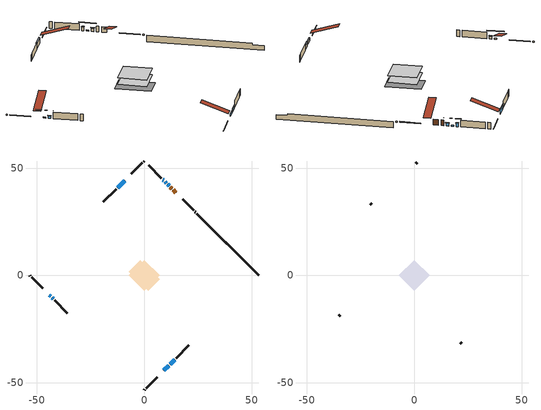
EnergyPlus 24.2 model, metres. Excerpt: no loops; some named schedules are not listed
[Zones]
conditioned space
 floor adiabatic (AdiabaticFloorConstruction): -7.12,0 0,7.12 7.12,0 0,-7.12 z0.77
 floor foundation (Slab1 construction): -7.18,1.85 -1.85,7.18 7.18,-1.85 1.85,-7.18 z-1.48
 wall outside (RimJoist1 construction): 0,-53.28 0.27,-53.01 / -53.28,0 -53.01,-0.27 / 0,53.28 -0.27,53.01 / 23.88,29.39 23.61,29.66 z0.77:1.07
 wall outside (RimJoist2 construction): 0.93,-52.35 6.05,-47.23 / -52.35,-0.93 -47.23,-6.05 / -0.93,52.35 -6.05,47.23 / 22.96,30.32 17.84,35.44 z0.77:1.07
 wall outside (AdiabaticWallConstruction 1): 14.7,38.58 13.48,39.8 / 12.83,40.45 12.21,41.07 z0.77:2.8
 wall outside (AdiabaticWallConstruction): 11.56,41.72 10.92,42.35 z0.77:1.81; 10.27,43.01 9.71,43.57 / -44.09,-9.19 -43.53,-9.75 z0.77:1.15; 9.06,44.22 8.66,44.62 z0.77:2.04; -9.19,44.09 -12.42,40.86 z0.77:2.5; 9.19,-44.09 11.34,-41.93 z0.77:1.69; 12,-41.28 14.16,-39.12 z0.77:1.79; -42.88,-10.4 -42.35,-10.92 z0.77:1.66
 wall outside (Wall1 construction): 14.81,-38.47 20.77,-32.51 / -41.7,-11.58 -35.74,-17.54 / -13.08,40.2 -19.03,34.25 / 8,45.28 2.05,51.23 z0.77:3.21
 wall foundation (FoundationWall1 construction): 24.54,28.74,-1.48 24.54,28.74,0.77 50.4,2.87,0.77 50.4,2.87,0.19 53.28,0,0.19 53.28,0,-1.48
 window (WindowConstruction): 11.55,41.72 10.93,42.35 z0.77:1.81
 window (WindowConstruction 6): 10.27,43.01 9.71,43.57 z0.77:1.15
 window (WindowConstruction 7): -44.09,-9.19 -43.53,-9.75 z0.77:1.15
 window (WindowConstruction 1): 9.05,44.22 8.66,44.62 z0.77:2.04
 window (WindowConstruction 2): -9.19,44.09 -12.42,40.86 z0.77:2.5
 window (WindowConstruction 3): 9.19,-44.09 11.34,-41.93 z0.77:1.68
 window (WindowConstruction 4): 12,-41.28 14.16,-39.12 z0.77:1.79
 window (WindowConstruction 5): -42.88,-10.4 -42.35,-10.92 z0.77:1.66
 door (Door): 14.7,38.58 13.48,39.8 z0.77:2.8
 door (Door 1): 12.82,40.45 12.21,41.07 z0.77:2.8
 ceiling adiabatic (AdiabaticFloorConstruction): 0,-7.12 7.12,0 0,7.12 -7.12,0 z0.77
attic - vented
 floor to conditioned space (Floor1 construction Reversed): -7.13,0 0,7.13 7.13,0 0,-7.13 z3.21
 wall outside (Wall2 construction): 21.42,-31.85 22.16,-31.12 / -35.08,-18.19 -34.35,-18.93 / -19.69,33.59 -20.42,32.85 / 1.39,51.89 0.66,52.62 z0.77:3.21
 roof outside (Roof1 construction): 8.53,-44.75,3.21 1.59,-37.81,6.48 -0.24,-39.63,6.48 6.7,-46.58,3.21; -44.75,-8.53,3.21 -37.81,-1.59,6.48 -39.63,0.24,6.48 -46.58,-6.7,3.21; -8.53,44.75,3.21 -1.59,37.81,6.48 0.24,39.63,6.48 -6.7,46.58,3.21; 15.35,37.93,3.21 8.41,30.98,6.48 10.24,29.16,6.48 17.18,36.1,3.21
shading: 10.78,42.5 11.7,41.58 11.99,41.87 11.07,42.79 z2.01; 7.84,45.43 12.13,41.14 12.43,41.43 8.14,45.72 z3.79; -41.67,-11.61 -45.96,-7.32 -46.25,-7.61 -41.96,-11.9 z3.79; 8.52,44.76 9.2,44.08 9.49,44.37 8.81,45.05 z2.24; -12.56,40.72 -9.05,44.23 -9.34,44.52 -12.85,41.01 z2.7; 11.49,-41.79 9.05,-44.23 9.34,-44.52 11.78,-42.08 z1.89; 14.3,-38.98 11.86,-41.42 12.15,-41.71 14.59,-39.27 z1.99; -42.21,-11.07 -43.02,-10.26 -43.31,-10.55 -42.5,-11.36 z1.86
[Building]
Building 1: Terrain=Suburbs
[Site:Location]
Erieau AUT_ON: Latitude {deg}=42.25; Longitude {deg}=-81.9; Time Zone {hr}=-5; Elevation {m}=178; Keep Site Location Information=Yes
[Site:GroundTemperature:Shallow]
5.2292, 3.30147, 3.1471, 4.0619, 7.73432, 11.3896, 14.5586, 16.5661, 16.7366, 15.1039, 12.0157, 8.47254
[Site:WaterMainsTemperature]
Calculation Method=Schedule; Temperature Schedule=mains temperature schedule
[Material] Roughness=Rough; Thermal Absorptance=0.9
Name | Thickness {m} | Conductivity {W/m-K} | Density {kg/m3} | Specific Heat {J/kg-K} | Solar Absorptance | Visible Absorptance
asphalt or fiberglass shingles | 0.00635 | 0.162714 | 1121.4 | 1465.45 | 0.4 | 0.4
ceiling loosefill ins | 0.169333 | 0.0480833 | 16.02 | 1046.75 | 0.7 | 0.7
ceiling stud and cavity | 0.1397 | 0.162909 | 65.682 | 1177.47 | 0.7 | 0.7
concrete 4.0 in. | 0.1016 | 1.803125 | 2242.8 | 837.4 | 0.7 | 0.7
concrete 8.0 in. | 0.2032 | 1.803125 | 2242.8 | 837.4 | 0.7 | 0.7
door material | 0.04445 | 0.053851 | 512.64 | 1214.23 | 0.7 | 0.7
exterior vertical ins | 0.0469053 | 0.029427 | 32.04 | 1214.23 | 0.7 | 0.7
floor covering | 0.0127 | 0.0433444 | 54.468 | 1339.84 | 0.6 | 0.6
floor rigid ins; wall rigid ins | 0.512978 | 0.029427 | 32.04 | 1214.23 | 0.7 | 0.7
floor stud and cavity | 0.1397 | 1.75129 | 37.0049 | 1207.88 | 0.7 | 0.7
furniture material conditioned space 1 | 0.1524 | 0.115458 | 640.8 | 1214.23 | 0.6 | 0.6
gypsum board | 0.0127 | 0.160291 | 801 | 837.4 | 0.6 | 0.6
gypsum board 1 | 0.0127 | 0.160291 | 801 | 837.4 | 0.7 | 0.7
osb sheathing 0.5 in. | 0.0127 | 0.115458 | 512.64 | 1214.23 | 0.7 | 0.7
osb sheathing 0.75 in. | 0.01905 | 0.115458 | 512.64 | 1214.23 | 0.7 | 0.7
osb sheathing 2.0 in. | 0.0508 | 0.115458 | 512.64 | 1214.23 | 0.7 | 0.7
rim joist rigid ins | 0.051816 | 0.029427 | 32.04 | 1214.23 | 0.7 | 0.7
rim joist stud and cavity | 0.0508 | 0.107068 | 50.32683 | 1063.81 | 0.6 | 0.6
rim joist stud and cavity 1 | 0.0508 | 0.308293 | 125.044 | 1163.47 | 0.6 | 0.6
wall stud and cavity | 0.1397 | 0.0935595 | 139.0536 | 1170.24 | 0.7 | 0.7
wall stud and cavity 1 | 0.0889 | 6.9971 | 50.32683 | 1063.81 | 0.6 | 0.6
wall stud and cavity 2 | 0.0889 | 0.380278 | 52.3479 | 1209.89 | 0.7 | 0.7
wall stud and cavity 3 | 0.0889 | 0.391764 | 83.0341 | 1211.67 | 0.7 | 0.7
wood siding | 0.0254 | 0.102417 | 544.68 | 1172.36 | 0.4 | 0.4
wood siding 1 | 0.00254 | 0.102417 | 544.68 | 1172.36 | 0.4 | 0.4
wood siding 2; wood siding 3; wood siding 4 | 0.0254 | 0.102417 | 544.68 | 1172.36 | 0.7 | 0.7
[WindowMaterial:SimpleGlazingSystem]
Name | U-Factor {W/m2-K} | Solar Heat Gain Coefficient
WindowMaterial | 2.94518 | 0.64
WindowMaterial 1 | 2.975272 | 0.61
WindowMaterial 2 | 2.881585 | 0.7
WindowMaterial 3 | 2.927009 | 0.66
WindowMaterial 4 | 2.921331 | 0.67
WindowMaterial 5 | 2.96562 | 0.62
WindowMaterial 6 | 3.03319 | 0.55
[Construction]
AdiabaticFloorConstruction: floor stud and cavity, floor rigid ins, osb sheathing 0.75 in., floor covering
AdiabaticWallConstruction: wood siding 3, wall rigid ins, wall stud and cavity 2, gypsum board
AdiabaticWallConstruction 1: wood siding 4, wall rigid ins, wall stud and cavity 2, gypsum board
Door; Door 1: door material
Floor1 construction Reversed: gypsum board, ceiling stud and cavity, ceiling loosefill ins
FoundationWall1 construction: concrete 8.0 in., gypsum board 1
furniture construction conditioned space 1: furniture material conditioned space 1
PartitionWallConstruction: gypsum board, wall stud and cavity 3, gypsum board
RimJoist1 construction: wood siding 2, rim joist stud and cavity
RimJoist2 construction: wood siding 2, rim joist rigid ins, osb sheathing 2.0 in., rim joist stud and cavity 1
Roof1 construction: asphalt or fiberglass shingles
Slab1 construction: concrete 4.0 in.
Wall1 construction: wood siding, osb sheathing 0.5 in., wall stud and cavity, gypsum board
Wall2 construction: wood siding 1, wall stud and cavity 1
WindowConstruction: WindowMaterial
WindowConstruction 1: WindowMaterial 1
WindowConstruction 2: WindowMaterial 2
WindowConstruction 3: WindowMaterial 3
WindowConstruction 4: WindowMaterial 4
WindowConstruction 5: WindowMaterial 5
WindowConstruction 6; WindowConstruction 7: WindowMaterial 6
[Zone] Multiplier=1; Part of Total Floor Area=Yes
Name | Volume {m3}
attic - vented | 53.9587
conditioned space | 486.3
[Space]
Name | Zone | Volume {m3}
attic - vented 1 | attic - vented | 53.9587
conditioned space 1 | conditioned space | 486.3
[ZoneInfiltration:EffectiveLeakageArea]
infil attic - vented 1: Zone or Space=attic - vented 1; Schedule=Always On Discrete; Effective Air Leakage Area {cm2}=4875.84; Stack Coefficient=0.000397107; Wind Coefficient=1.3464e-05
[ZoneMixing]
whole house fan mix: Zone or Space=attic - vented; Schedule=Always On Continuous; Design Flow Rate Calculation Method=Flow/Zone; Design Flow Rate {m3/s}=0; Source Zone or Space=conditioned space
[SurfaceProperty:ExposedFoundationPerimeter]
Slab1: Exposed Perimeter Calculation Method=TotalExposedPerimeter; Total Exposed Perimeter {m}=40.641
[InternalMass] Zone or ZoneList=conditioned space; Space or SpaceList=conditioned space 1
Name | Construction | Surface Area {m2}
furniture mass conditioned space 1 | furniture construction conditioned space 1 | 79.1401
partition wall mass | PartitionWallConstruction | 197.85
[Lights]
interior lighting: Zone or ZoneList or Space or SpaceList=conditioned space 1; Schedule=interior lighting schedule; Design Level Calculation Method=LightingLevel; Lighting Level {W}=343.2; Return Air Fraction=0; Fraction Radiant=0.6; Fraction Visible=0.2; Fraction Replaceable=1
[People]
occupants: Zone or ZoneList or Space or SpaceList=conditioned space 1; Number of People Schedule=occupants schedule; Number of People Calculation Method=People; Number of People=3; Fraction Radiant=0.314171; Sensible Heat Fraction=0.56303; Activity Level Schedule=occupants activity schedule; Carbon Dioxide Generation Rate {m3/s-W}=0; Enable ASHRAE 55 Comfort Warnings=No; Mean Radiant Temperature Calculation Type=EnclosureAveraged
[ElectricEquipment] Zone or ZoneList or Space or SpaceList=conditioned space 1; Design Level Calculation Method=EquipmentLevel
Name | Schedule | Design Level {W} | Fraction Latent | Fraction Radiant | Fraction Lost
clothes dryer | clothes dryer schedule | 140.772 | 0.015 | 0.081 | 0.85
clothes washer | clothes washer schedule | 32.1985 | 0.03 | 0.162 | 0.7
cooking range | cooking range schedule | 215.147 | 0.08 | 0.432 | 0.2
dishwasher | dishwasher schedule | 66.8632 | 0.3 | 0.18 | 0.4
fridge | fridge schedule | 72.9452 | 0 | 0.6 | 0
mech vent house fan | mech vent house fan schedule | 0 | 0 | 0 | 1
mech vent house fan cfis | mech vent house fan cfis schedule | 0 | 0 | 0 | 0
mech vent range fan 0 | mech vent range fan 0 schedule | 43 | 0 | 0 | 1
misc plug loads | misc plug loads schedule | 494.7 | 0.045 | 0.513 | 0.1
whole house fan | Always On Discrete | 0 | 0 | 0 | 1
[OtherEquipment] Zone or ZoneList or Space or SpaceList=conditioned space 1; Design Level Calculation Method=EquipmentLevel
Name | Fuel Type | Schedule | Design Level {W} | Fraction Latent | Fraction Radiant | Fraction Lost
clothes dryer 1 | Electricity | clothes dryer schedule | 0 | 0.015 | 0.081 | 0.85
cooking range 1 | Electricity | cooking range schedule | 0 | 0.08 | 0.432 | 0.2
general water use latent | None | general water use schedule | 62.594 | 1 | 0 | 0
general water use sensible | None | general water use schedule | -61.6891 | 0 | 0.6 | 0
mech vent house fan latent load | None | Always On Discrete | 0 | 1 | 0 | 0
mech vent house fan sensible load | None | Always On Discrete | 0 | 0 | 0 | 0
water heater energy adjustment1 | NaturalGas | Always On Discrete | 0.01 | 0 | 0 | 1
[ZoneInfiltration:DesignFlowRate] Zone or ZoneList or Space or SpaceList=conditioned space 1; Schedule=Always On Discrete; Design Flow Rate Calculation Method=Flow/Zone; Design Flow Rate {m3/s}=0
infil flow; natural vent flow; whole house fan flow
[AvailabilityManager:Scheduled]
central ac and furnace airloop Availability Manager: Schedule=Always On Discrete
[Foundation:Kiva]
Foundation Kiva 1: Initial Indoor Air Temperature {C}=18; Wall Height Above Grade {m}=0.770016; Wall Depth Below Slab {m}=0.2032; Custom Block Material Name 1=exterior vertical ins; Custom Block Depth 1 {m}=2.25; Custom Block X Position 1 {m}=0.2159; Custom Block Z Position 1 {m}=0
[Foundation:Kiva:Settings]
Soil Conductivity {W/m-K}=0.849921; Soil Density {kg/m3}=1842.3; Soil Specific Heat {J/kg-K}=418.7; Ground Solar Absorptivity=0.9; Ground Thermal Absorptivity=0.9; Ground Surface Roughness {m}=0.03; Far-Field Width {m}=40; Deep-Ground Boundary Condition=ZeroFlux; Deep-Ground Depth {m}=40; Minimum Cell Dimension {m}=0.2; Maximum Cell Growth Coefficient=3; Simulation Timestep=Timestep
[Exterior:Lights]
exterior lighting: Schedule=exterior lighting schedule; Design Level {W}=75.6
[EnergyManagementSystem:GlobalVariable]
central_ac_and_furnace_airloop_Fan_RTF
infil_program_Qfan
infil_program_Qinf
natural_vent_program_Qnv
natural_vent_program_Qwhf
[EnergyManagementSystem:Sensor]
Name | Output:Variable or Output:Meter Index Key | Output:Variable or Output:Meter
airflow_gain | infil flow | Infiltration Sensible Heat Gain Energy
airflow_gain_1 | natural vent flow | Infiltration Sensible Heat Gain Energy
airflow_gain_2 | whole house fan flow | Infiltration Sensible Heat Gain Energy
airflow_loss | infil flow | Infiltration Sensible Heat Loss Energy
airflow_loss_1 | natural vent flow | Infiltration Sensible Heat Loss Energy
airflow_loss_2 | whole house fan flow | Infiltration Sensible Heat Loss Energy
clg_load_cond |  | Cooling:EnergyTransfer:Zone:CONDITIONED SPACE
clg_sp_s; clg_sp_s_1 | cooling setpoint | Schedule Value
clothes_dryer_exhaust_0_sch_s | clothes dryer exhaust 0 schedule | Schedule Value
cool_season | cooling season schedule | Schedule Value
htg_load_cond |  | Heating:EnergyTransfer:Zone:CONDITIONED SPACE
htg_sp_s; htg_sp_s_1 | heating setpoint | Schedule Value
ig_ee_conv | clothes dryer | Electric Equipment Convective Heating Energy
ig_ee_conv_2 | cooking range | Electric Equipment Convective Heating Energy
ig_ee_conv_4 | fridge | Electric Equipment Convective Heating Energy
ig_ee_conv_5 | misc plug loads | Electric Equipment Convective Heating Energy
ig_ee_conv_6 | whole house fan | Electric Equipment Convective Heating Energy
ig_ee_rad | clothes dryer | Electric Equipment Radiant Heating Energy
ig_ee_rad_2 | cooking range | Electric Equipment Radiant Heating Energy
ig_ee_rad_4 | fridge | Electric Equipment Radiant Heating Energy
ig_ee_rad_5 | misc plug loads | Electric Equipment Radiant Heating Energy
ig_ee_rad_6 | whole house fan | Electric Equipment Radiant Heating Energy
ig_lgt_conv | interior lighting | Lights Convective Heating Energy
ig_lgt_rad | interior lighting | Lights Radiant Heating Energy
ig_lgt_vis | interior lighting | Lights Visible Radiation Heating Energy
ig_oe_conv | clothes dryer 1 | Other Equipment Convective Heating Energy
ig_oe_conv_1 | cooking range 1 | Other Equipment Convective Heating Energy
ig_oe_conv_2 | general water use latent | Other Equipment Convective Heating Energy
ig_oe_conv_3 | general water use sensible | Other Equipment Convective Heating Energy
ig_oe_conv_4 | water heater energy adjustment1 | Other Equipment Convective Heating Energy
ig_oe_rad | clothes dryer 1 | Other Equipment Radiant Heating Energy
ig_oe_rad_1 | cooking range 1 | Other Equipment Radiant Heating Energy
ig_oe_rad_2 | general water use latent | Other Equipment Radiant Heating Energy
ig_oe_rad_3 | general water use sensible | Other Equipment Radiant Heating Energy
ig_oe_rad_4 | water heater energy adjustment1 | Other Equipment Radiant Heating Energy
ig_ppl_conv | occupants | People Convective Heating Energy
ig_ppl_rad | occupants | People Radiant Heating Energy
im_conv | furniture mass conditioned space 1 | Surface Inside Face Convection Heat Gain Energy
im_conv_1 | partition wall mass | Surface Inside Face Convection Heat Gain Energy
im_ig | furniture mass conditioned space 1 | Surface Inside Face Internal Gains Radiation Heat Gain Energy
im_ig_1 | partition wall mass | Surface Inside Face Internal Gains Radiation Heat Gain Energy
im_lgt | furniture mass conditioned space 1 | Surface Inside Face Lights Radiation Heat Gain Energy
im_lgt_1 | partition wall mass | Surface Inside Face Lights Radiation Heat Gain Energy
im_sol | furniture mass conditioned space 1 | Surface Inside Face Solar Radiation Heat Gain Energy
im_sol_1 | partition wall mass | Surface Inside Face Solar Radiation Heat Gain Energy
im_surf | furniture mass conditioned space 1 | Surface Inside Face Net Surface Thermal Radiation Heat Gain Energy
im_surf_1 | partition wall mass | Surface Inside Face Net Surface Thermal Radiation Heat Gain Energy
mech_vent_range_fan_0_sch_s | mech vent range fan 0 schedule | Schedule Value
mv_conv | mech vent house fan | Electric Equipment Convective Heating Energy
mv_conv_1 | mech vent house fan cfis | Electric Equipment Convective Heating Energy
mv_conv_2 | mech vent range fan 0 | Electric Equipment Convective Heating Energy
mv_conv_3 | mech vent house fan latent load | Other Equipment Convective Heating Energy
mv_conv_4 | mech vent house fan sensible load | Other Equipment Convective Heating Energy
mv_rad | mech vent house fan | Electric Equipment Radiant Heating Energy
mv_rad_1 | mech vent house fan cfis | Electric Equipment Radiant Heating Energy
mv_rad_2 | mech vent range fan 0 | Electric Equipment Radiant Heating Energy
mv_rad_3 | mech vent house fan latent load | Other Equipment Radiant Heating Energy
mv_rad_4 | mech vent house fan sensible load | Other Equipment Radiant Heating Energy
natural_vent_s | natural vent schedule | Schedule Value
out_pb_s |  | Site Outdoor Air Barometric Pressure
out_wt_s |  | Site Outdoor Air Humidity Ratio
site_vw_s |  | Site Wind Speed
ss_back_out | Window1 | Surface Window Shortwave from Zone Back Out Window Heat Transfer Rate
ss_back_out_1 | Window10 | Surface Window Shortwave from Zone Back Out Window Heat Transfer Rate
ss_back_out_2 | Window11 | Surface Window Shortwave from Zone Back Out Window Heat Transfer Rate
ss_back_out_3 | Window2 | Surface Window Shortwave from Zone Back Out Window Heat Transfer Rate
ss_back_out_4 | Window3 | Surface Window Shortwave from Zone Back Out Window Heat Transfer Rate
ss_back_out_5 | Window5 | Surface Window Shortwave from Zone Back Out Window Heat Transfer Rate
ss_back_out_6 | Window7 | Surface Window Shortwave from Zone Back Out Window Heat Transfer Rate
ss_back_out_7 | Window9 | Surface Window Shortwave from Zone Back Out Window Heat Transfer Rate
ss_conv | Door1 | Surface Inside Face Convection Heat Gain Energy
ss_conv_1 | Door3 | Surface Inside Face Convection Heat Gain Energy
ss_conv_2 | Window1 | Surface Inside Face Convection Heat Gain Energy
ss_conv_3 | Window10 | Surface Inside Face Convection Heat Gain Energy
ss_conv_4 | Window11 | Surface Inside Face Convection Heat Gain Energy
ss_conv_5 | Window2 | Surface Inside Face Convection Heat Gain Energy
ss_conv_6 | Window3 | Surface Inside Face Convection Heat Gain Energy
ss_conv_7 | Window5 | Surface Inside Face Convection Heat Gain Energy
ss_conv_8 | Window7 | Surface Inside Face Convection Heat Gain Energy
ss_conv_9 | Window9 | Surface Inside Face Convection Heat Gain Energy
ss_ig | Door1 | Surface Inside Face Internal Gains Radiation Heat Gain Energy
ss_ig_1 | Door3 | Surface Inside Face Internal Gains Radiation Heat Gain Energy
ss_ig_2 | Window1 | Surface Inside Face Internal Gains Radiation Heat Gain Energy
ss_ig_3 | Window10 | Surface Inside Face Internal Gains Radiation Heat Gain Energy
ss_ig_4 | Window11 | Surface Inside Face Internal Gains Radiation Heat Gain Energy
ss_ig_5 | Window2 | Surface Inside Face Internal Gains Radiation Heat Gain Energy
ss_ig_6 | Window3 | Surface Inside Face Internal Gains Radiation Heat Gain Energy
ss_ig_7 | Window5 | Surface Inside Face Internal Gains Radiation Heat Gain Energy
ss_ig_8 | Window7 | Surface Inside Face Internal Gains Radiation Heat Gain Energy
ss_ig_9 | Window9 | Surface Inside Face Internal Gains Radiation Heat Gain Energy
ss_lgt | Door1 | Surface Inside Face Lights Radiation Heat Gain Energy
ss_lgt_1 | Door3 | Surface Inside Face Lights Radiation Heat Gain Energy
ss_sol | Door1 | Surface Inside Face Solar Radiation Heat Gain Energy
ss_sol_1 | Door3 | Surface Inside Face Solar Radiation Heat Gain Energy
ss_surf | Door1 | Surface Inside Face Net Surface Thermal Radiation Heat Gain Energy
ss_surf_1 | Door3 | Surface Inside Face Net Surface Thermal Radiation Heat Gain Energy
ss_surf_2 | Window1 | Surface Inside Face Net Surface Thermal Radiation Heat Gain Energy
ss_surf_3 | Window10 | Surface Inside Face Net Surface Thermal Radiation Heat Gain Energy
ss_surf_4 | Window11 | Surface Inside Face Net Surface Thermal Radiation Heat Gain Energy
ss_surf_5 | Window2 | Surface Inside Face Net Surface Thermal Radiation Heat Gain Energy
ss_surf_6 | Window3 | Surface Inside Face Net Surface Thermal Radiation Heat Gain Energy
ss_surf_7 | Window5 | Surface Inside Face Net Surface Thermal Radiation Heat Gain Energy
ss_surf_8 | Window7 | Surface Inside Face Net Surface Thermal Radiation Heat Gain Energy
ss_surf_9 | Window9 | Surface Inside Face Net Surface Thermal Radiation Heat Gain Energy
ss_trans_in | Window1 | Surface Window Transmitted Solar Radiation Rate
ss_trans_in_1 | Window10 | Surface Window Transmitted Solar Radiation Rate
ss_trans_in_2 | Window11 | Surface Window Transmitted Solar Radiation Rate
ss_trans_in_3 | Window2 | Surface Window Transmitted Solar Radiation Rate
ss_trans_in_4 | Window3 | Surface Window Transmitted Solar Radiation Rate
ss_trans_in_5 | Window5 | Surface Window Transmitted Solar Radiation Rate
ss_trans_in_6 | Window7 | Surface Window Transmitted Solar Radiation Rate
ss_trans_in_7 | Window9 | Surface Window Transmitted Solar Radiation Rate
ss_trans_out | Window1 | Surface Inside Face Initial Transmitted Diffuse Transmitted Out Window Solar Radiation Rate
ss_trans_out_1 | Window10 | Surface Inside Face Initial Transmitted Diffuse Transmitted Out Window Solar Radiation Rate
ss_trans_out_2 | Window11 | Surface Inside Face Initial Transmitted Diffuse Transmitted Out Window Solar Radiation Rate
ss_trans_out_3 | Window2 | Surface Inside Face Initial Transmitted Diffuse Transmitted Out Window Solar Radiation Rate
ss_trans_out_4 | Window3 | Surface Inside Face Initial Transmitted Diffuse Transmitted Out Window Solar Radiation Rate
ss_trans_out_5 | Window5 | Surface Inside Face Initial Transmitted Diffuse Transmitted Out Window Solar Radiation Rate
ss_trans_out_6 | Window7 | Surface Inside Face Initial Transmitted Diffuse Transmitted Out Window Solar Radiation Rate
ss_trans_out_7 | Window9 | Surface Inside Face Initial Transmitted Diffuse Transmitted Out Window Solar Radiation Rate
s_conv | Floor1 | Surface Inside Face Convection Heat Gain Energy
s_conv_1 | FoundationWall1 | Surface Inside Face Convection Heat Gain Energy
s_conv_10 | RimJoist2:315 | Surface Inside Face Convection Heat Gain Energy
s_conv_11 | RimJoist2:45 | Surface Inside Face Convection Heat Gain Energy
s_conv_12 | Slab1 | Surface Inside Face Convection Heat Gain Energy
s_conv_13 | Wall1:135 | Surface Inside Face Convection Heat Gain Energy
s_conv_14 | Wall1:225 | Surface Inside Face Convection Heat Gain Energy
s_conv_15 | Wall1:315 | Surface Inside Face Convection Heat Gain Energy
s_conv_16 | Wall1:45 | Surface Inside Face Convection Heat Gain Energy
s_conv_2 | inferred conditioned ceiling | Surface Inside Face Convection Heat Gain Energy
s_conv_3 | inferred conditioned floor | Surface Inside Face Convection Heat Gain Energy
s_conv_4 | RimJoist1:135 | Surface Inside Face Convection Heat Gain Energy
s_conv_5 | RimJoist1:225 | Surface Inside Face Convection Heat Gain Energy
s_conv_6 | RimJoist1:315 | Surface Inside Face Convection Heat Gain Energy
s_conv_7 | RimJoist1:45 | Surface Inside Face Convection Heat Gain Energy
s_conv_8 | RimJoist2:135 | Surface Inside Face Convection Heat Gain Energy
s_conv_9 | RimJoist2:225 | Surface Inside Face Convection Heat Gain Energy
s_ig | Floor1 | Surface Inside Face Internal Gains Radiation Heat Gain Energy
s_ig_1 | FoundationWall1 | Surface Inside Face Internal Gains Radiation Heat Gain Energy
s_ig_10 | RimJoist2:315 | Surface Inside Face Internal Gains Radiation Heat Gain Energy
s_ig_11 | RimJoist2:45 | Surface Inside Face Internal Gains Radiation Heat Gain Energy
s_ig_12 | Slab1 | Surface Inside Face Internal Gains Radiation Heat Gain Energy
s_ig_13 | Wall1:135 | Surface Inside Face Internal Gains Radiation Heat Gain Energy
s_ig_14 | Wall1:225 | Surface Inside Face Internal Gains Radiation Heat Gain Energy
s_ig_15 | Wall1:315 | Surface Inside Face Internal Gains Radiation Heat Gain Energy
s_ig_16 | Wall1:45 | Surface Inside Face Internal Gains Radiation Heat Gain Energy
s_ig_2 | inferred conditioned ceiling | Surface Inside Face Internal Gains Radiation Heat Gain Energy
s_ig_3 | inferred conditioned floor | Surface Inside Face Internal Gains Radiation Heat Gain Energy
s_ig_4 | RimJoist1:135 | Surface Inside Face Internal Gains Radiation Heat Gain Energy
s_ig_5 | RimJoist1:225 | Surface Inside Face Internal Gains Radiation Heat Gain Energy
s_ig_6 | RimJoist1:315 | Surface Inside Face Internal Gains Radiation Heat Gain Energy
s_ig_7 | RimJoist1:45 | Surface Inside Face Internal Gains Radiation Heat Gain Energy
s_ig_8 | RimJoist2:135 | Surface Inside Face Internal Gains Radiation Heat Gain Energy
s_ig_9 | RimJoist2:225 | Surface Inside Face Internal Gains Radiation Heat Gain Energy
s_lgt | Floor1 | Surface Inside Face Lights Radiation Heat Gain Energy
s_lgt_1 | FoundationWall1 | Surface Inside Face Lights Radiation Heat Gain Energy
s_lgt_10 | RimJoist2:315 | Surface Inside Face Lights Radiation Heat Gain Energy
s_lgt_11 | RimJoist2:45 | Surface Inside Face Lights Radiation Heat Gain Energy
s_lgt_12 | Slab1 | Surface Inside Face Lights Radiation Heat Gain Energy
s_lgt_13 | Wall1:135 | Surface Inside Face Lights Radiation Heat Gain Energy
s_lgt_14 | Wall1:225 | Surface Inside Face Lights Radiation Heat Gain Energy
s_lgt_15 | Wall1:315 | Surface Inside Face Lights Radiation Heat Gain Energy
s_lgt_16 | Wall1:45 | Surface Inside Face Lights Radiation Heat Gain Energy
s_lgt_2 | inferred conditioned ceiling | Surface Inside Face Lights Radiation Heat Gain Energy
s_lgt_3 | inferred conditioned floor | Surface Inside Face Lights Radiation Heat Gain Energy
s_lgt_4 | RimJoist1:135 | Surface Inside Face Lights Radiation Heat Gain Energy
s_lgt_5 | RimJoist1:225 | Surface Inside Face Lights Radiation Heat Gain Energy
s_lgt_6 | RimJoist1:315 | Surface Inside Face Lights Radiation Heat Gain Energy
s_lgt_7 | RimJoist1:45 | Surface Inside Face Lights Radiation Heat Gain Energy
s_lgt_8 | RimJoist2:135 | Surface Inside Face Lights Radiation Heat Gain Energy
s_lgt_9 | RimJoist2:225 | Surface Inside Face Lights Radiation Heat Gain Energy
s_sol | Floor1 | Surface Inside Face Solar Radiation Heat Gain Energy
s_sol_1 | FoundationWall1 | Surface Inside Face Solar Radiation Heat Gain Energy
s_sol_10 | RimJoist2:315 | Surface Inside Face Solar Radiation Heat Gain Energy
